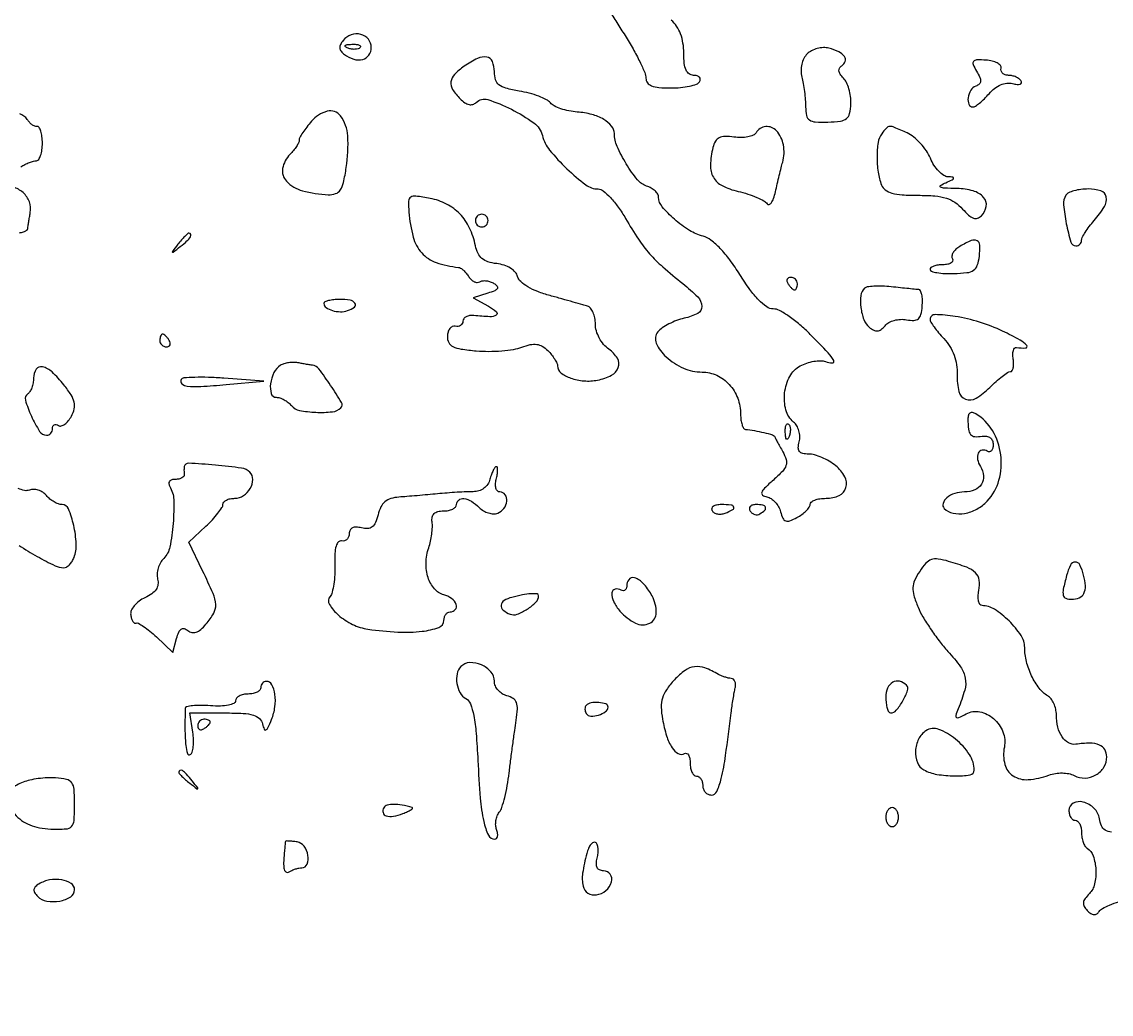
# Model space of a CAD drawing. Extents: x 0 to 5034, y 0 to 2560.
# Drawn here: x 3127.1 to 3299.7, y 2301.3 to 2458.5 of the extents above; entities that cross this region are included whole.
import ezdxf

# ---------------------------------------------------------------- set-up
doc = ezdxf.new("R2010")
doc.units = 0

msp = doc.modelspace()

# ---------------------------------------------------------------- linework, layer by layer
for points in [[(3383.204374, 2294.201394, 0.000077), (3356.504636, 2294.414863, 0.000156), (3315.229798, 2294.725646, 0.000021), (3228.5, 2295.347967, -0.000415), (3189.306738, 2295.660115, -0.000542)], [(3220.136718, 2460.339111, 0.000644), (3221.371861, 2458.3814, 0.000532), (3222.693136, 2456.298037, -0.012378), (3223.959337, 2454.192855, -0.015302), (3225.028609, 2452.169414, -0.013695), (3225.819599, 2450.436248, -0.100527), (3226, 2449.548037, 0.164835), (3226.242021, 2448.833851, 0.136601), (3226.886449, 2448.348201, 0.073312), (3228.056003, 2448.076915, 0.020394), (3229.940983, 2448, 0.023552), (3231.49521, 2448.07325, 0.030444), (3232.90585, 2448.29375, 0.031293), (3234.01959, 2448.612194, 0.17067), (3234.5, 2449, 0.139169), (3234.607943, 2449.379648, 0.191142), (3234.478525, 2449.70625, 0.138808), (3234.110654, 2449.926733, 0.066118), (3233.559017, 2450, -0.152453), (3232.851415, 2450.220886, -0.13777), (3232.361048, 2450.812821, -0.079801), (3232.081725, 2451.86814, -0.024876), (3232, 2453.509787, 0.0399), (3231.871018, 2455.12351, 0.051603), (3231.485564, 2456.557268, 0.056613), (3230.855484, 2457.770937, 0.067789), (3230, 2458.732028, -0.030778)], [(3127, 2435.509646, -0.024757), (3127.644028, 2435.878119, -0.022858), (3128.338437, 2436.191952, -0.023516), (3128.982614, 2436.41385, -0.06725), (3129.45, 2436.484687, 0.246733), (3129.814865, 2436.683976, 0.064128), (3130.120937, 2437.303314, 0.049995), (3130.330782, 2438.195509, 0.032785), (3130.4, 2439.25, 0.028939), (3130.33931, 2440.297698, 0.047296), (3130.15378, 2441.167098, 0.062499), (3129.883975, 2441.75601, 0.286987), (3129.561803, 2441.91459, -0.121012), (3129.187964, 2441.967008, -0.057155), (3128.756388, 2442.19962, -0.051809), (3128.337131, 2442.561487, -0.050452), (3127.997007, 2443.004843, 0.192528), (3126.803744, 2443.887398, 0.038443)], [(3126.771432, 2425.054885, 0.051182), (3127.434975, 2425.220313, 0.063962), (3127.905789, 2425.462053, 0.220218), (3128.076511, 2425.75, -0.012207), (3128.12744, 2426.151814, -0.003138), (3128.229596, 2426.798119, -0.003193), (3128.355512, 2427.534179, -0.003242), (3128.49021, 2428.264872, 0.1376), (3128.346528, 2429.957132, 0.120399), (3127.344488, 2431.428656, 0.118391), (3125.76082, 2432.288967, 0.13016)], [(3126.697966, 2375.535574, 0.01732), (3129.589171, 2373.792054, 0.013536), (3132.409122, 2372.320555, 0.113959), (3133.797303, 2372, 0.137086), (3134.221651, 2372.118572, 0.061606), (3134.679802, 2372.480059, 0.054352), (3135.099929, 2373.009114, 0.049073), (3135.41314, 2373.634243, 0.104067), (3135.759311, 2375.792776, 0.043824), (3135.359033, 2378.718672, 0.041531), (3134.538331, 2381.311343, 0.304198), (3133.511154, 2382, -0.089496), (3132.939902, 2382.103075, -0.043127), (3132.265659, 2382.423164, -0.040918), (3131.600363, 2382.889367, -0.046297), (3131.049332, 2383.440559, 0.075948), (3130.478722, 2383.947588, 0.067234), (3129.759143, 2384.286875, 0.070003), (3129.005677, 2384.413538, 0.098613), (3128.336069, 2384.29872, -0.142582), (3127.57015, 2384.234885, -0.058339), (3126.568714, 2384.563031, -0.049684)], [(3299.72745, 2330.097502, -0.110927), (3298.729078, 2330.444192, -0.151014), (3298.143477, 2331.117483, -0.068861), (3297.819551, 2332.25, 0.164446), (3296.997291, 2333.880614, 0.12833), (3295.267318, 2334.876896, 0.187742), (3293.697808, 2334.713201, 0.280992), (3293, 2333.569551, 0.061846), (3293.074519, 2332.969394, 0.080222), (3293.29375, 2332.461056, 0.097811), (3293.618615, 2332.120807, 0.154594), (3294, 2332, -0.186414), (3294.381787, 2331.852535, -0.089706), (3294.70625, 2331.429836, -0.069539), (3294.926216, 2330.801778, -0.049547), (3295, 2330.059017, 0.041523), (3295.065126, 2329.276142, 0.043662), (3295.258676, 2328.528327, 0.04782), (3295.542417, 2327.919468, 0.12199), (3295.880598, 2327.573795, -0.17586), (3296.855204, 2326.341252, -0.067976), (3297.262294, 2324.167832, -0.066779), (3297.071764, 2321.903473, -0.142986), (3296.236405, 2320.379262, 0.038495), (3295.551429, 2319.579833, 0.127951), (3295.298745, 2318.941603, 0.15876), (3295.41505, 2318.344691, 0.069631), (3295.905927, 2317.694073, 0.05029), (3296.470865, 2317.23263, 0.128138), (3296.967599, 2317.062753, 0.16435), (3297.404848, 2317.17494, 0.098891), (3297.791641, 2317.553078, -0.119926), (3298.302634, 2318.012691, -0.022258), (3299.449362, 2318.56562, -0.022723), (3300.879782, 2319.10296, -0.019015)], [(3153.440625, 2296.014433, -0.0004), (3123.376065, 2296.368091, -0.005012)]]:
    msp.add_lwpolyline(points, format="xyb")
for points in [[(3178.031357, 2455.537783, 0.059128), (3177.617012, 2454.897852, 0.138195), (3177.514766, 2454.341767, 0.14386), (3177.718811, 2453.828785, 0.066181), (3178.237669, 2453.321326, 0.084789), (3179.728649, 2452.558422, 0.139054), (3181.136446, 2452.519784, 0.17962), (3182.119686, 2453.198749, 0.153949), (3182.5, 2454.404671, 0.170357), (3182.035883, 2455.727331, 0.163308), (3180.838942, 2456.498071, 0.147205), (3179.317217, 2456.431108, 0.136281)], [(3180.729167, 2454.395833, -0.126455), (3180.402231, 2454.202593, -0.060344), (3179.916927, 2454.123424, -0.05415), (3179.359369, 2454.160852, -0.051402), (3178.8125, 2454.316886, -0.054073), (3178.395823, 2454.538436, -0.470617), (3178.37858, 2454.720685, -0.168741), (3178.670344, 2454.862007, -0.018894), (3179.416667, 2454.921053, -0.028489), (3180.112848, 2454.910055, -0.077125), (3180.592839, 2454.799335, -0.208169), (3180.77538, 2454.614691, -0.296942)], [(3251.542089, 2453.399232, 0.079602), (3251.016572, 2452.673191, 0.060392), (3250.681764, 2451.74743, 0.058174), (3250.569345, 2450.731135, 0.061901), (3250.698843, 2449.738252, -0.020578), (3250.922304, 2448.700965, -0.011487), (3251.112902, 2447.423111, -0.011444), (3251.246564, 2446.119885, -0.018197), (3251.294667, 2445, 0.049316), (3251.439178, 2443.629932, 0.195043), (3251.900577, 2442.939162, 0.136929), (3252.830451, 2442.62637, 0.02046), (3254.82268, 2442.603633, 0.02323), (3256.815599, 2442.755294, 0.13822), (3257.768566, 2443.154954, 0.173677), (3258.257791, 2443.943902, 0.041873), (3258.456301, 2445.493079, 0.043009), (3258.407226, 2446.654823, 0.038022), (3258.161495, 2447.841493, 0.039974), (3257.770462, 2448.880038, 0.086563), (3257.281455, 2449.575688, -0.04635), (3256.784187, 2450.174811, -0.115429), (3256.579404, 2450.702337, -0.165262), (3256.663498, 2451.146505, -0.126301), (3257.008641, 2451.505341, 0.173492), (3257.565477, 2452.202934, 0.243502), (3257.450412, 2452.976757, 0.126279), (3256.553307, 2453.723599, 0.046845), (3254.997993, 2454.290274, 0.072796), (3254.114778, 2454.388216, 0.054414), (3253.144137, 2454.247851, 0.0549), (3252.236817, 2453.904234, 0.078582)], [(3197.222506, 2451.443296, 0.04612), (3195.673283, 2450.12994, 0.163516), (3195.112786, 2448.973383, 0.175302), (3195.382949, 2447.765056, 0.054643), (3196.564286, 2446.292857, 0.044385), (3197.306968, 2445.6715, 0.096961), (3197.983389, 2445.373754, 0.131223), (3198.587121, 2445.397684, 0.121804), (3199.118168, 2445.718168, -0.280967), (3200.933649, 2446.157807, -0.038915), (3204.682697, 2444.625437, -0.040452), (3208.242093, 2442.45945, -0.17613), (3209.602483, 2440.447696, 0.109851), (3210.749892, 2438.159072, 0.031087), (3213.470708, 2435.213225, 0.028951), (3216.471532, 2432.659655, 0.163217), (3218.438485, 2432, -0.17511), (3219.23002, 2431.71402, -0.032195), (3220.37666, 2430.629038, -0.031132), (3221.613122, 2429.119902, -0.023912), (3222.774619, 2427.332894, 0.014107), (3224.832628, 2424.026497, 0.03416), (3226.580317, 2421.743002, 0.032798), (3228.665095, 2419.665405, 0.012114), (3231.856015, 2417.010977, -0.031451), (3234.203931, 2414.899078, -0.18627), (3234.846218, 2413.409382, -0.289097), (3234.201248, 2412.293541, -0.067012), (3232.069098, 2411.515176, 0.034833), (3230.855852, 2411.158615, 0.029634), (3229.634143, 2410.620735, 0.030713), (3228.578473, 2409.994532, 0.070435), (3227.895625, 2409.374236, 0.284178), (3227.643224, 2407.569656, 0.104793), (3229.20863, 2405.393612, 0.08176), (3231.949696, 2403.6165, 0.103376), (3234.899652, 2403, -0.109284), (3237.228312, 2402.484875, -0.099948), (3239.209135, 2401.026489, -0.095309), (3240.53689, 2398.845591, -0.089445), (3241, 2396.277494, 0.03113), (3241.05471, 2395.399607, 0.046022), (3241.220313, 2394.646539, 0.056335), (3241.461309, 2394.108311, 0.238259), (3241.75, 2393.923489, -0.017865), (3243.198537, 2393.723212, -0.015426), (3244.702487, 2393.412131, -0.008601), (3246.05384, 2393.064168, -0.215285), (3246.341631, 2392.825035, 0.011032), (3246.452757, 2392.609188, 0.000668), (3246.80084, 2391.970276, 0.000999), (3247.218018, 2391.210575, 0.000738), (3247.682503, 2390.371648, -0.055066), (3248.201334, 2389.134539, -0.153793), (3248.184492, 2388.20454, -0.110743), (3247.616344, 2387.265035, -0.021808), (3246.182503, 2385.894828, 0.012108), (3244.799051, 2384.623178, 0.108947), (3244.346382, 2383.941557, 0.343438), (3244.476899, 2383.508052, 0.10562), (3245.147375, 2383.21962, -0.096923), (3245.816763, 2382.945214, -0.060355), (3246.466101, 2382.395115, -0.057436), (3246.998548, 2381.668884, -0.065623), (3247.32332, 2380.871623, 0.041855), (3247.689036, 2379.835909, 0.205551), (3248.135985, 2379.425962, 0.178416), (3248.785076, 2379.43656, 0.030498), (3249.925945, 2379.960367, 0.033501), (3250.71975, 2380.456247, 0.040079), (3251.390746, 2381.02772, 0.044336), (3251.859886, 2381.588559, 0.153178), (3252, 2382.035184, -0.234125), (3252.183182, 2382.404946, -0.071804), (3252.743594, 2382.716585, -0.054823), (3253.561905, 2382.929555, -0.036283), (3254.531385, 2383, 0.108976), (3256.609548, 2383.458382, 0.21552), (3257.690803, 2384.711115, 0.200691), (3257.503591, 2386.4281, 0.096653), (3256.055975, 2388.155758, 0.0375), (3255.03666, 2388.861661, 0.03105), (3253.858243, 2389.458254, 0.032133), (3252.703612, 2389.86971, 0.069632), (3251.772585, 2390, -0.053975), (3250.834991, 2390.10151, -0.178125), (3250.319418, 2390.430701, -0.175879), (3250.136344, 2391.018779, -0.052393), (3250.280134, 2391.963232, 0.07314), (3250.37238, 2392.800302, 0.059932), (3250.232421, 2393.690284, 0.061545), (3249.892856, 2394.496486, 0.089361), (3249.396765, 2395.085677, -0.155629), (3248.171236, 2397.000662, -0.094441), (3247.975545, 2399.706943, -0.093529), (3248.791087, 2402.318785, -0.148638), (3250.432539, 2403.963896, -0.041192), (3251.479111, 2404.4176, -0.038366), (3252.610962, 2404.706644, -0.040693), (3253.658995, 2404.803327, -0.094545), (3254.432539, 2404.664261, 0.084671), (3255.526249, 2404.445435, 0.581763), (3255.750098, 2404.814235, 0.062166), (3254.863387, 2406.024142, 0.004694), (3252.0396, 2408.9596, 0.022134), (3250.383105, 2410.506303, 0.02606), (3248.680961, 2411.813133, 0.02634), (3247.153541, 2412.749588, 0.124976), (3246.167348, 2413, -0.154664), (3245.139777, 2413.325647, -0.046517), (3243.877541, 2414.403482, -0.03604), (3242.448185, 2416.103846, -0.017902), (3240.877748, 2418.443394, 0.020483), (3239.310314, 2420.752628, 0.031543), (3237.754689, 2422.598183, 0.037003), (3236.303387, 2423.905888, 0.102678), (3235.075699, 2424.506193, -0.077072), (3232.892503, 2425.439508, -0.040279), (3230.511838, 2427.20588, -0.038579), (3228.574588, 2429.184544, -0.172454), (3228.017277, 2430.682612, 0.13657), (3227.87107, 2431.179685, 0.066096), (3227.445921, 2431.695301, 0.058105), (3226.825819, 2432.150461, 0.052492), (3226.096497, 2432.469373, -0.148158), (3224.66087, 2433.454721, -0.031244), (3222.892305, 2435.970957, -0.032848), (3221.432245, 2438.744896, -0.105092), (3221, 2440.778684, 0.175626), (3220.567466, 2441.972106, 0.087625), (3219.322548, 2443.02192, 0.067495), (3217.434796, 2443.800078, 0.045069), (3215.125788, 2444.187238, -0.031295), (3213.811657, 2444.370578, -0.032162), (3212.542945, 2444.715552, -0.033968), (3211.489154, 2445.158235, -0.103482), (3210.884694, 2445.638935, 0.103423), (3210.245531, 2446.147357, 0.026002), (3209.020475, 2446.685428, 0.025424), (3207.524996, 2447.166159, 0.023209), (3205.942432, 2447.509726, -0.020996), (3203.820286, 2447.960614, -0.103257), (3202.727644, 2448.498056, -0.157834), (3202.181961, 2449.304647, -0.070545), (3202, 2450.587898, 0.098782), (3201.682225, 2452.180675, 0.255283), (3200.79837, 2452.891125, 0.158988), (3199.335401, 2452.687695, 0.039398)], [(3278.380602, 2450.646651, -0.028267), (3278.873636, 2449.685737, -0.118757), (3278.989679, 2449.052131, -0.194636), (3278.781552, 2448.609739, -0.100119), (3278.25, 2448.286013, 0.170504), (3277.44884, 2447.631211, 0.10162), (3277.027431, 2446.459616, 0.132816), (3277.154222, 2445.419917, 0.30533), (3277.777759, 2445, 0.147638), (3278.185523, 2445.123086, 0.024375), (3278.854579, 2445.616107, 0.024967), (3279.60678, 2446.294322, 0.019766), (3280.351356, 2447.097385, -0.05036), (3281.225074, 2447.93125, -0.064369), (3282.182634, 2448.495996, -0.072163), (3283.155208, 2448.75496, -0.093251), (3284.074976, 2448.690644, 0.03517), (3284.778574, 2448.558633, 0.100715), (3285.271857, 2448.60096, 0.245541), (3285.476713, 2448.798771, 0.222284), (3285.442363, 2449.093259, 0.095554), (3285.122626, 2449.440555, 0.052741), (3284.623294, 2449.733645, 0.049897), (3284.033747, 2449.93274, 0.056553), (3283.440983, 2450, -0.079346), (3282.909397, 2450.084893, -0.110502), (3282.496726, 2450.330487, -0.128491), (3282.268009, 2450.696701, -0.13108), (3282.25, 2451.125061, 0.231816), (3282.143568, 2451.565842, 0.096261), (3281.657114, 2451.964357, 0.067455), (3280.865653, 2452.262009, 0.041763), (3279.880602, 2452.402365, 0.016962), (3278.386806, 2452.438427, 0.216803), (3277.891603, 2452.207238, 0.289181), (3277.822695, 2451.732064, 0.027905)], [(3173.011616, 2442.72837, 0.016044), (3172.269648, 2441.817598, 0.019978), (3171.642838, 2440.92378, 0.018638), (3171.18281, 2440.146421, 0.124487), (3171.072751, 2439.714286, -0.11541), (3170.979238, 2439.317557, -0.028614), (3170.646052, 2438.73361, -0.027737), (3170.176896, 2438.091736, -0.024696), (3169.622015, 2437.479158, 0.153364), (3168.459331, 2435.251519, 0.23862), (3169.069762, 2433.219237, 0.139203), (3171.600056, 2431.723429, 0.052988), (3175.688727, 2431.09968, 0.091218), (3176.848253, 2431.258852, 0.168442), (3177.595701, 2431.82955, 0.092687), (3178.099065, 2433.019797, 0.016602), (3178.537461, 2435.401238, 0.05043), (3178.777787, 2440.396339, 0.149463), (3177.615799, 2443.585264, 0.306483), (3175.521765, 2444.302169, 0.148619)], [(3243.440595, 2440.903881, -0.155097), (3242.983612, 2440.511504, -0.052295), (3242.134089, 2440.251282, -0.046045), (3241.072931, 2440.144038, -0.038625), (3239.944211, 2440.221496, 0.034474), (3238.508108, 2440.332017, 0.117641), (3237.600818, 2440.123101, 0.149386), (3237.009045, 2439.563904, 0.068379), (3236.610456, 2438.567615, 0.051253), (3236.211135, 2435.766597, 0.140865), (3236.682456, 2433.8464, 0.147903), (3238.080982, 2432.52636, 0.058587), (3240.593053, 2431.621271, -0.019955), (3242.138769, 2431.195677, -0.023942), (3243.552464, 2430.669267, -0.023652), (3244.681314, 2430.121701, -0.125115), (3245.181292, 2429.657918, 0.321692), (3245.497844, 2429.533563, 0.178337), (3245.856815, 2429.779737, 0.071022), (3246.222703, 2430.491361, 0.028085), (3246.524237, 2431.552155, -0.002261), (3246.81232, 2432.809013, -0.00186), (3247.130897, 2434.148133, -0.001877), (3247.432725, 2435.376017, -0.00499), (3247.660333, 2436.25, 0.111048), (3247.779167, 2438.976591, 0.140636), (3246.670891, 2441.230062, 0.23899), (3244.985929, 2441.874125, 0.232337)], [(3263.3507, 2440.75, 0.117066), (3262.780655, 2439.354823, 0.037715), (3262.602189, 2437.112345, 0.037606), (3262.775256, 2434.684111, 0.055075), (3263.317964, 2432.613783, 0.147243), (3263.904949, 2431.855572, 0.087094), (3264.945744, 2431.358105, 0.052143), (3266.584999, 2431.080215, 0.015935), (3269.10132, 2431, -0.01907), (3271.780805, 2430.897765, -0.055872), (3273.593474, 2430.553097, -0.075888), (3274.955887, 2429.89327, -0.063547), (3276.15453, 2428.821825, 0.028854), (3277.111816, 2427.838817, 0.100131), (3277.86854, 2427.383808, 0.163751), (3278.526399, 2427.372525, 0.120054), (3279.154608, 2427.754608, 0.159921), (3279.910301, 2429.248793, 0.224277), (3279.488978, 2430.659811, 0.141907), (3277.832574, 2431.692407, 0.064321), (3275.281385, 2432.070285, -0.006138), (3273.274971, 2432.132225, -0.10991), (3272.655755, 2432.298328, -0.582595), (3272.646741, 2432.557769, -0.036171), (3273.5, 2433, 0.008991), (3274.511531, 2433.456387, 0.189468), (3274.73375, 2433.69279, 0.488338), (3274.634913, 2433.862033, 0.022642), (3273.87132, 2433.929715, -0.13691), (3273.1617, 2434.161145, -0.054897), (3272.371823, 2434.822499, -0.048872), (3271.629121, 2435.766961, -0.044032), (3271.053732, 2436.87028, 0.050888), (3270.416727, 2438.052027, 0.036542), (3269.485722, 2439.229271, 0.037114), (3268.421657, 2440.229378, 0.06326), (3267.385358, 2440.87028, 0.006487), (3265.349281, 2441.766264, 0.108265), (3264.627847, 2441.901936, 0.200704), (3264.09344, 2441.659462, 0.031948)], [(3292.510513, 2431.01701, 0.162137), (3292.15303, 2429.504541, 0.026932), (3292.585834, 2426.503492, 0.02317), (3293.307006, 2423.599483, 0.331681), (3294.111291, 2423, 0.094233), (3294.450522, 2423.064506, 0.096686), (3294.738942, 2423.248803, 0.098991), (3294.932002, 2423.523805, 0.104061), (3295, 2423.84699, -0.122459), (3295.114931, 2424.309214, -0.019467), (3295.5875, 2425.12257, -0.020578), (3296.234245, 2426.055012, -0.016721), (3297, 2427, 0.040348), (3298.622427, 2429.207539, 0.186925), (3298.906203, 2430.736067, 0.274614), (3298.072678, 2431.682527, 0.078346), (3296.059017, 2432, 0.030875), (3294.888646, 2431.927662, 0.036711), (3293.803488, 2431.711247, 0.039831), (3292.939871, 2431.39614, 0.148002)], [(3188.451592, 2428.340819, 0.044868), (3189.136647, 2424.388689, 0.117648), (3190.496689, 2421.872475, 0.127673), (3192.767138, 2420.361882, 0.057514), (3196.286475, 2419.581533, -0.116669), (3196.647519, 2419.455608, -0.040009), (3197.092115, 2419.119129, -0.037178), (3197.540702, 2418.655257, -0.035202), (3197.924671, 2418.121885, 0.064173), (3198.318204, 2417.636969, 0.08194), (3198.79338, 2417.313717, 0.098675), (3199.273467, 2417.197686, 0.149602), (3199.685942, 2417.305902, -0.109927), (3200.131777, 2417.460906, -0.058091), (3200.720286, 2417.460654, -0.053639), (3201.351937, 2417.316978, -0.055744), (3201.929874, 2417.04334, -0.076513), (3202.436425, 2416.611192, -0.328461), (3202.465152, 2416.239088, -0.156236), (3202.046655, 2415.884326, -0.021469), (3200.959206, 2415.487052), (3198.654155, 2414.755458), (3201.077078, 2413.413164, -0.048955), (3202.317932, 2412.55742, -0.507342), (3202.28111, 2412.030637, -0.152291), (3201.282283, 2411.765203, -0.014715), (3198.75, 2411.947704, 0.058778), (3198.080599, 2411.93696, 0.083863), (3197.514062, 2411.761211, 0.108035), (3197.136594, 2411.453856, 0.169647), (3197, 2411.062858, -0.12011), (3196.906059, 2410.677436, -0.125406), (3196.646165, 2410.385652, -0.113695), (3196.25533, 2410.235314, -0.086574), (3195.795455, 2410.25, 0.160431), (3195.333458, 2410.197333, 0.121145), (3194.931392, 2409.876975, 0.094413), (3194.652442, 2409.325965, 0.064107), (3194.545455, 2408.629063, 0.129404), (3194.770349, 2407.681754, 0.156533), (3195.423462, 2407.048724, 0.078019), (3196.718048, 2406.643269, 0.015517), (3199.134358, 2406.359847, 0.022408), (3201.098037, 2406.279445, 0.019196), (3203.165783, 2406.366909, 0.019631), (3205.039674, 2406.592705, 0.051081), (3206.350538, 2406.943175, -0.036045), (3207.68707, 2407.343852, -0.088375), (3208.708603, 2407.387717, -0.102704), (3209.58736, 2407.078779, -0.060735), (3210.46618, 2406.390962, -0.026503), (3211.053235, 2405.73814, -0.028969), (3211.549441, 2405.04527, -0.03017), (3211.899773, 2404.408905, -0.111185), (3212, 2403.963755, 0.232018), (3212.525535, 2402.892192, 0.080065), (3214.082214, 2402.043652, 0.066339), (3216.188889, 2401.601676, 0.065895), (3218.342789, 2401.725196, 0.072617), (3220.536677, 2402.48614, 0.187563), (3221.62445, 2403.723543, 0.228361), (3221.47983, 2405.183955, 0.10338), (3220.13146, 2406.620475, -0.065982), (3219.303622, 2407.380604, -0.05086), (3218.616148, 2408.397205, -0.051378), (3218.154936, 2409.51824, -0.072035), (3218, 2410.588089, 0.047374), (3217.907429, 2411.562907, 0.055919), (3217.632812, 2412.447287, 0.065029), (3217.228911, 2413.117025, 0.152042), (3216.75, 2413.442191, 0.004526), (3216.004785, 2413.661045, 0.000665), (3214.490829, 2414.088642, 0.000751), (3212.70007, 2414.588949, 0.000645), (3210.814523, 2415.11007, -0.025097), (3208.8591, 2415.754908, -0.04043), (3207.280139, 2416.516732, -0.049252), (3206.164886, 2417.327793, -0.148021), (3205.678385, 2418.121854, 0.119819), (3205.295332, 2418.832664, 0.070946), (3204.552436, 2419.45379, 0.061273), (3203.541816, 2419.920115, 0.049015), (3202.36861, 2420.17259, -0.046292), (3200.980397, 2420.463454, -0.100848), (3200.029819, 2420.982844, -0.108725), (3199.401718, 2421.803758, -0.059628), (3199.004748, 2423.012187, 0.06156), (3198.071311, 2425.817221, 0.080133), (3196.535917, 2428.041707, 0.083166), (3194.429756, 2429.612416, 0.072474), (3191.82509, 2430.504991, 0.012548), (3189.539829, 2430.874607, 0.178265), (3188.745226, 2430.698946, 0.250027), (3188.398071, 2430.078893, 0.025592)], [(3199, 2427, 0.099038), (3199.076342, 2426.618362, 0.097945), (3199.29375, 2426.29375, 0.097945), (3199.618362, 2426.076342, 0.099038), (3200, 2426, 0.099038), (3200.381638, 2426.076342, 0.097945), (3200.70625, 2426.29375, 0.097945), (3200.923658, 2426.618362, 0.099038), (3201, 2427, 0.099038), (3200.923658, 2427.381638, 0.097945), (3200.70625, 2427.70625, 0.097945), (3200.381638, 2427.923658, 0.099038), (3200, 2428, 0.099038), (3199.618362, 2427.923658, 0.097945), (3199.29375, 2427.70625, 0.097945), (3199.076342, 2427.381638, 0.099038)], [(3151.872445, 2423.25, 0.001576), (3150.99236, 2422.120493, 0.377591), (3151, 2422, 0.377591), (3151.120493, 2421.99236, 0.001576), (3152.25, 2422.872445, 0.017685), (3153.306759, 2423.76332, 0.065617), (3153.869516, 2424.426111, 0.241985), (3153.90695, 2424.806605, 0.307699), (3153.622445, 2425, 0.184603), (3153.410139, 2424.91885, 0.013803), (3152.952641, 2424.485938, 0.017649), (3152.425681, 2423.920402, 0.012436)], [(3275.728968, 2422.908131, 0.051962), (3275.094167, 2422.444276, 0.073147), (3274.648566, 2421.904255, 0.094539), (3274.452394, 2421.375621, 0.182072), (3274.537985, 2420.93854, -0.219677), (3274.581147, 2420.583834, -0.175246), (3274.342808, 2420.275696, -0.09708), (3273.807625, 2420.066939, -0.04462), (3273.059017, 2420, 0.034633), (3272.27033, 2419.945306, 0.052735), (3271.604661, 2419.779687, 0.0687), (3271.146983, 2419.537677, 0.241119), (3270.999402, 2419.25, 0.329135), (3271.210678, 2418.963334, 0.032002), (3272.100718, 2418.749541, 0.030762), (3273.311731, 2418.615479, 0.01882), (3274.749402, 2418.599501, 0.021808), (3276.853427, 2418.747305, 0.120785), (3277.909382, 2419.137729, 0.165073), (3278.493472, 2419.907583, 0.050802), (3278.816422, 2421.349501, 0.038992), (3278.888423, 2423.110005, 0.273054), (3278.442942, 2423.80474, 0.224375), (3277.534874, 2423.828411, 0.027965)], [(3248.5, 2417, 0.029505), (3248.768994, 2416.617226, 0.035638), (3249.066025, 2416.29375, 0.038439), (3249.34829, 2416.065539, 0.151918), (3249.559017, 2416, 0.210953), (3249.727648, 2416.07446, 0.081139), (3249.870461, 2416.29375, 0.061769), (3249.967655, 2416.617151, 0.042167), (3250, 2417, 0.105053), (3249.918938, 2417.381556, 0.099167), (3249.688914, 2417.70625, 0.09642), (3249.345238, 2417.923877, 0.093332), (3248.940983, 2418, 0.108972), (3248.586039, 2417.921712, 0.182303), (3248.3746, 2417.70625, 0.161196), (3248.343488, 2417.3821, 0.082592)], [(3260.609071, 2416.275738, 0.169307), (3260.043422, 2415.104653, 0.059294), (3260.050846, 2413.208721, 0.058672), (3260.51426, 2411.311552, 0.131065), (3261.367321, 2410.110114, 0.054021), (3262.086642, 2409.6339, 0.143828), (3262.685225, 2409.518065, 0.143362), (3263.252614, 2409.744246, 0.053541), (3263.873671, 2410.347783, -0.096261), (3264.476367, 2410.841313, -0.056434), (3265.344758, 2411.189635, -0.053524), (3266.329532, 2411.350346, -0.061002), (3267.282141, 2411.286397, 0.048911), (3268.459508, 2411.178796, 0.178051), (3269.151067, 2411.438323, 0.158677), (3269.55699, 2412.108427, 0.036852), (3269.76459, 2413.426283, 0.027147), (3269.792618, 2414.41665, 0.042835), (3269.698004, 2415.260895, 0.052818), (3269.509532, 2415.864271, 0.278015), (3269.238798, 2416.057616, -0.005201), (3268.772018, 2416.098907, -0.00051), (3267.647499, 2416.211339, -0.000645), (3266.307363, 2416.348455, -0.000511), (3264.859071, 2416.50002, 0.016964), (3263.420223, 2416.602883, 0.022545), (3262.10875, 2416.592863, 0.020731), (3261.045955, 2416.492472, 0.163885)], [(3175, 2413.856989, 0.248191), (3175.332665, 2413.22809, 0.076627), (3176.331946, 2412.751847, 0.067142), (3177.601338, 2412.549981, 0.090054), (3178.75, 2412.730641, 0.07744), (3179.813367, 2413.298096, 0.405538), (3179.906453, 2413.89194, 0.201674), (3179.142396, 2414.368555, 0.039952), (3177.5, 2414.5, 0.024288), (3176.541939, 2414.453434, 0.038673), (3175.734375, 2414.311115, 0.045569), (3175.158879, 2414.105711, 0.292133)], [(3271, 2411.314451, 0.142613), (3271.113282, 2410.925366, 0.015419), (3271.645512, 2410.143166, 0.017934), (3272.3559, 2409.235678, 0.01354), (3273.197489, 2408.289783, -0.049997), (3274.139407, 2407.061692, -0.051006), (3274.811482, 2405.679031, -0.050025), (3275.199233, 2404.163977, -0.044761), (3275.298401, 2402.543597, 0.065761), (3275.570944, 2399.906795, 0.247287), (3276.631072, 2398.696066, 0.232521), (3278.289331, 2398.845966, 0.059652), (3280.467105, 2400.558014, -0.013951), (3281.476165, 2401.512283, -0.018365), (3282.450848, 2402.321443, -0.016), (3283.294855, 2402.929291, -0.141625), (3283.727273, 2403.068175, 0.25154), (3283.999019, 2403.22458, 0.083044), (3284.180004, 2403.664895, 0.05922), (3284.248487, 2404.3087, 0.03664), (3284.18338, 2405.067655, -0.037745), (3284.120905, 2405.815288, -0.068552), (3284.199649, 2406.422431, -0.109438), (3284.398016, 2406.799882, -0.265874), (3284.68338, 2406.903786, 0.055514), (3286.142853, 2406.816669, 0.621022), (3286.318656, 2407.223343, 0.094396), (3285.263465, 2408.075116, 0.010571), (3282.5, 2409.478002, 0.037129), (3278.856737, 2410.909509, 0.035467), (3274.985857, 2411.812823, 0.034976), (3271.795803, 2412.095661, 0.419645)], [(3149, 2408, 0.105053), (3149.081062, 2407.618444, 0.099167), (3149.311086, 2407.29375, 0.09642), (3149.654762, 2407.076123, 0.093332), (3150.059017, 2407, 0.108972), (3150.413961, 2407.078288, 0.182303), (3150.6254, 2407.29375, 0.161196), (3150.656512, 2407.6179, 0.082592), (3150.5, 2408, 0.029505), (3150.231006, 2408.382774, 0.035638), (3149.933975, 2408.70625, 0.038439), (3149.65171, 2408.934461, 0.151918), (3149.440983, 2409, 0.210953), (3149.272352, 2408.92554, 0.081139), (3149.129539, 2408.70625, 0.061769), (3149.032345, 2408.382849, 0.042167)], [(3129, 2402.059017, -0.043252), (3128.932, 2401.2744, -0.044576), (3128.730069, 2400.521371, -0.048707), (3128.433822, 2399.905618, -0.118414), (3128.081086, 2399.550114, 0.339429), (3127.703509, 2398.555358, 0.034218), (3128.655981, 2396.025609, 0.034365), (3129.96849, 2393.607039, 0.256644), (3131.073242, 2393, 0.113514), (3131.426765, 2393.081308, 0.100279), (3131.727765, 2393.311086, 0.093981), (3131.929737, 2393.65463, 0.08623), (3132, 2394.059017, -0.101637), (3132.073575, 2394.417227, -0.177958), (3132.279012, 2394.634509, -0.167147), (3132.587162, 2394.674781, -0.088302), (3132.949827, 2394.531009, 0.205017), (3133.396346, 2394.463915, 0.091966), (3133.944179, 2394.720957, 0.0685), (3134.509673, 2395.257255, 0.045959), (3135.001056, 2396.001973, 0.066034), (3135.44641, 2397.186879, 0.116625), (3135.441674, 2398.226331, 0.084778), (3134.949023, 2399.372629, 0.02332), (3133.801229, 2400.974652, 0.036792), (3131.933661, 2403.012296, 0.134107), (3130.398701, 2403.828557, 0.311409), (3129.414153, 2403.433423, 0.147393)], [(3168.110595, 2404.068351, 0.141444), (3167.077086, 2402.927792, 0.080839), (3166.53461, 2401.135121, 0.104792), (3166.65307, 2399.585615, 0.332964), (3167.434973, 2399, -0.080588), (3168.019598, 2398.905157, -0.044193), (3168.686628, 2398.615257, -0.042596), (3169.328695, 2398.191418, -0.052417), (3169.842117, 2397.690237, 0.173027), (3171.121148, 2396.931505, 0.037291), (3173.718081, 2396.623103, 0.037332), (3176.333172, 2396.704125, 0.171604), (3177.681132, 2397.347798, 0.343048), (3177.7827, 2398.159643, 0.013227), (3176.059289, 2400.890721, 0.015508), (3174.192016, 2403.504099, 0.204703), (3173.181906, 2404.076511, -0.011387), (3172.816002, 2404.126027, -0.002905), (3172.225616, 2404.223177, -0.002958), (3171.552715, 2404.342025, -0.002995), (3170.88402, 2404.468357, 0.048096), (3170.180402, 2404.536536, 0.035945), (3169.402735, 2404.480931, 0.036744), (3168.670879, 2404.319811, 0.065951)], [(3152.386014, 2401.819098, 0.361708), (3152.481242, 2401.157156, 0.156612), (3153.3525, 2400.764851, 0.043371), (3155.47438, 2400.710316, 0.007427), (3159.5, 2401.016225), (3165.5, 2401.561911), (3159.152326, 2402.030956, 0.010425), (3156.689443, 2402.161388, 0.015842), (3154.546307, 2402.162203, 0.010471), (3152.800072, 2402.070893, 0.241106)], [(3277, 2395.559017, 0.027681), (3277.089971, 2393.935102, 0.145682), (3277.433946, 2393.121575, 0.203557), (3278.095219, 2392.777461, 0.061581), (3279.25, 2392.829244, -0.077542), (3279.968107, 2392.838612, -0.127299), (3280.52595, 2392.606063, -0.136384), (3280.876226, 2392.146727, -0.095389), (3281, 2391.503841, -0.057922), (3280.932597, 2390.923948, -0.124527), (3280.726548, 2390.527395, -0.190874), (3280.421855, 2390.373921, -0.162141), (3280.069098, 2390.457295, 0.182676), (3279.239614, 2390.618721, 0.248862), (3278.647073, 2390.161714, 0.156145), (3278.531381, 2389.170764, 0.090246), (3278.973463, 2388.042938, -0.113287), (3279.476641, 2386.564091, -0.166511), (3279.169479, 2385.238166, -0.156724), (3278.089759, 2384.32459, -0.098143), (3276.452028, 2384, 0.077283), (3274.924407, 2383.762462, 0.094106), (3273.653447, 2383.074425, 0.148435), (3273.065741, 2382.200905, 0.277544), (3273.264558, 2381.402109, 0.144446), (3274.655211, 2380.645116, 0.095668), (3276.485105, 2380.607001, 0.084041), (3278.41146, 2381.28326, 0.077984), (3280.064735, 2382.568908, 0.121533), (3281.922969, 2385.873063, 0.10063), (3282.205476, 2389.911315, 0.10129), (3280.890576, 2393.717454, 0.124929), (3278.25, 2396.370224, 0.079889), (3277.726434, 2396.579155, 0.201643), (3277.33053, 2396.508054, 0.184487), (3277.081032, 2396.166061, 0.066449)], [(3248.683114, 2392.8125, -0.054073), (3248.461564, 2392.395823, -0.470617), (3248.279315, 2392.37858, -0.168741), (3248.137993, 2392.670344, -0.018894), (3248.078947, 2393.416667, -0.028489), (3248.089945, 2394.112848, -0.077125), (3248.200665, 2394.592839, -0.208169), (3248.385309, 2394.77538, -0.296942), (3248.604167, 2394.729167, -0.126455), (3248.797407, 2394.402231, -0.060344), (3248.876576, 2393.916927, -0.05415), (3248.839148, 2393.359369, -0.051402)], [(3152.881579, 2388.062928, 0.035079), (3152.844437, 2387.793942, 0.016772), (3152.83273, 2387.445048, 0.016536), (3152.844862, 2387.078323, 0.02262), (3152.881579, 2386.75, -0.211938), (3152.805228, 2386.464248, -0.103366), (3152.507253, 2386.220313, -0.073584), (3152.02925, 2386.054926, -0.046583), (3151.440983, 2386, 0.070607), (3150.88068, 2385.920481, 0.156116), (3150.52616, 2385.68224, 0.194118), (3150.420654, 2385.323322, 0.114499), (3150.565673, 2384.893738, -0.130661), (3151.20038, 2382.795354, -0.029042), (3151.108888, 2379.014253, -0.028288), (3150.587977, 2375.286016, -0.148583), (3149.624802, 2373.481945, 0.070448), (3149.10681, 2372.793062, 0.054116), (3148.743347, 2371.923581, 0.055008), (3148.579849, 2371.014343, 0.081125), (3148.655727, 2370.2085, -0.098522), (3148.70797, 2369.329563, -0.115335), (3148.409069, 2368.551311, -0.092329), (3147.727703, 2367.863221, -0.044691), (3146.646696, 2367.248793, 0.052867), (3145.71288, 2366.69768, 0.060001), (3144.958801, 2365.982889, 0.069014), (3144.486737, 2365.2206, 0.141531), (3144.392661, 2364.53039, 0.038522), (3144.525732, 2363.942859, 0.067822), (3144.735231, 2363.492231, 0.104798), (3144.982811, 2363.241687, 0.258393), (3145.232108, 2363.222506, -0.239647), (3145.60219, 2363.207144, -0.02076), (3146.430003, 2362.695702, -0.023745), (3147.410439, 2361.962034, -0.016074), (3148.457998, 2361.039459), (3151.077124, 2358.578918), (3151.660705, 2360.810534, -0.034456), (3151.993974, 2361.800719, -0.141849), (3152.385422, 2362.289401, -0.230668), (3152.857047, 2362.365611, -0.100215), (3153.430935, 2362.057319, 0.119978), (3154.066469, 2361.74725, 0.13749), (3154.739282, 2361.786432, 0.095778), (3155.476321, 2362.210793, 0.037347), (3156.308792, 2363.047675, 0.047283), (3157.533423, 2364.78648, 0.146186), (3157.855812, 2366.17091, 0.087294), (3157.437634, 2367.912343, 0.010609), (3155.788151, 2371.499149), (3153.576302, 2376.051801), (3156.288151, 2378.56637, 0.017582), (3157.326559, 2379.599458, 0.022507), (3158.203394, 2380.624146, 0.021212), (3158.84655, 2381.524325, 0.145503), (3159, 2382.040469, -0.18895), (3159.143583, 2382.406854, -0.088899), (3159.556072, 2382.718138, -0.068715), (3160.16857, 2382.92925, -0.048715), (3160.893011, 2383, 0.150269), (3162.258313, 2383.419803, 0.11299), (3163.3345, 2384.576958, 0.125676), (3163.731134, 2385.987617, 0.205171), (3163.276601, 2387.123399, 0.163798), (3161.958158, 2387.777745, 0.011459), (3157.797133, 2388.250184, 0.008295), (3153.536438, 2388.564118, 0.370823)], [(3201.295087, 2386.020412, -0.083054), (3200.93401, 2385.215119, -0.086212), (3200.334193, 2384.583062, -0.084568), (3199.545639, 2384.181678, -0.07609), (3198.638707, 2384.044415, 0.01101), (3197.577124, 2384.022819, 0.004202), (3196.10012, 2383.947776, 0.004159), (3194.496729, 2383.839404, 0.00509), (3193, 2383.71039, -0.001609), (3191.466993, 2383.567493, -0.001153), (3189.752157, 2383.417198, -0.001164), (3188.118222, 2383.281621, -0.002504), (3186.858408, 2383.186387, 0.055159), (3185.582551, 2382.953366, 0.10334), (3184.664337, 2382.45555, 0.10243), (3184.017119, 2381.628296, 0.053512), (3183.56306, 2380.395227, -0.038498), (3183.147843, 2379.154179, -0.12429), (3182.627452, 2378.46555, -0.158672), (3181.925133, 2378.199887, -0.075817), (3180.954652, 2378.301608, 0.050541), (3180.118423, 2378.432085, 0.121409), (3179.506598, 2378.315783, 0.166854), (3179.136415, 2377.963837, 0.120576), (3179, 2377.40638, -0.087732), (3178.908428, 2376.88851, -0.114367), (3178.64636, 2376.486562, -0.125169), (3178.254802, 2376.264325, -0.118536), (3177.79612, 2376.25, 0.267489), (3177.288736, 2376.082991, 0.113199), (3176.929656, 2375.43287, 0.058449), (3176.736766, 2374.255766, 0.019835), (3176.726352, 2372.518399, -0.021314), (3176.712, 2370.915108, -0.024385), (3176.55846, 2369.389968, -0.024553), (3176.304384, 2368.124816, -0.111822), (3175.966476, 2367.459607, 0.317879), (3175.868563, 2366.193287, 0.080172), (3177.274776, 2364.518303, 0.064379), (3179.5434, 2363.019533, 0.078191), (3181.9757, 2362.269312, 0.022829), (3186.694306, 2361.807934, 0.041902), (3190.551587, 2361.931165, 0.056037), (3193.207727, 2362.546498, 0.317901), (3194, 2363.666667, -0.073375), (3194.075172, 2364.176149, -0.087856), (3194.29375, 2364.608333, -0.100566), (3194.618653, 2364.89725, -0.13236), (3195, 2365, 0.217169), (3195.804975, 2365.366936, 0.274628), (3195.948179, 2366.156753, 0.144063), (3195.230166, 2367.115437, 0.096808), (3193.989061, 2367.713111, -0.153053), (3192.493894, 2368.649522, -0.099814), (3191.494641, 2370.442039, -0.085046), (3191.168189, 2372.760294, -0.073888), (3191.60135, 2375.177828, 0.027748), (3191.882141, 2376.195093, 0.021262), (3192.078833, 2377.331925, 0.021684), (3192.171568, 2378.414615, 0.046659), (3192.128785, 2379.25, -0.084555), (3192.147498, 2380.020185, -0.153385), (3192.445335, 2380.568759, -0.134416), (3193.038409, 2380.89412, -0.058702), (3193.937142, 2381, 0.04651), (3194.726692, 2381.073603, 0.066468), (3195.394035, 2381.29375, 0.086572), (3195.844322, 2381.618008, 0.195948), (3196, 2382, -0.230427), (3196.352049, 2382.723344, -0.200446), (3197.171151, 2382.949378, -0.108171), (3198.3639, 2382.524908, -0.057061), (3199.600367, 2381.54249, 0.06388), (3200.267291, 2381.027221, 0.05863), (3201.061858, 2380.678945, 0.062476), (3201.858335, 2380.541252, 0.103569), (3202.528939, 2380.649478, 0.143085), (3203.508406, 2381.395076, 0.133412), (3203.965531, 2382.571379, 0.181987), (3203.704403, 2383.574583, 0.243689), (3202.883369, 2384, -0.197013), (3202.496045, 2384.158779, -0.126717), (3202.242791, 2384.580679, -0.086529), (3202.167727, 2385.225436, -0.049804), (3202.289749, 2386, 0.022147), (3202.454415, 2386.766954, 0.038944), (3202.512251, 2387.4125, 0.050358), (3202.471468, 2387.868874, 0.359666), (3202.312761, 2388, 0.244641), (3202.087853, 2387.882951, 0.034071), (3201.807569, 2387.418496, 0.032605), (3201.52978, 2386.778769, 0.022178)], [(3236.473008, 2381.043674, 0.126981), (3236.809536, 2380.720854, 0.081026), (3237.321649, 2380.533742, 0.072258), (3237.926665, 2380.506898, 0.066719), (3238.532025, 2380.650663, 0.027681), (3239.769457, 2381.205874, 0.395517), (3239.917133, 2381.622791, 0.275668), (3239.476999, 2381.936989, 0.020503), (3237.940983, 2382, 0.045552), (3237.193244, 2381.931736, 0.099152), (3236.660421, 2381.719079, 0.177225), (3236.42542, 2381.405148, 0.214542)], [(3242.510081, 2380.983688, 0.090427), (3242.820631, 2380.639411, 0.095498), (3243.22714, 2380.434921, 0.099685), (3243.665803, 2380.401101, 0.108373), (3244.069098, 2380.542705, 0.050477), (3244.838655, 2381.13314, 0.315493), (3244.933879, 2381.592818, 0.25701), (3244.519563, 2381.914842, 0.039415), (3243.440983, 2382, 0.067432), (3242.890269, 2381.925389, 0.140899), (3242.524436, 2381.701458, 0.190788), (3242.397824, 2381.36964, 0.136093)], [(3269.362027, 2371.429771, 0.036117), (3268.557187, 2369.983573, 0.09782), (3268.278688, 2368.848539, 0.085983), (3268.435884, 2367.607083, 0.023805), (3269.102959, 2365.751435, 0.035179), (3269.85464, 2364.245739, 0.01545), (3271.04704, 2362.361686, 0.015202), (3272.44039, 2360.4327, 0.019693), (3273.838406, 2358.757105, -0.027408), (3275.839989, 2356.281467, -0.112727), (3276.587184, 2354.517143, -0.113678), (3276.491262, 2352.611312, -0.028101), (3275.461823, 2349.633666, 0.017139), (3275.070622, 2348.577635, 0.348134), (3275.179966, 2348.277645, 0.254538), (3275.549844, 2348.258113, 0.011417), (3276.728661, 2348.854784, -0.174206), (3278.894824, 2349.174297, -0.130209), (3281.077337, 2348.099852, -0.121121), (3282.550806, 2346.006387, -0.141206), (3282.772788, 2343.59175, 0.108516), (3282.847718, 2340.848073, 0.193213), (3284.150324, 2339.043428, 0.159995), (3286.56969, 2338.434517, 0.071524), (3289.815475, 2339.138368, -0.048584), (3290.852332, 2339.413371, -0.043887), (3291.959225, 2339.495928, -0.045949), (3293.001384, 2339.385987, -0.073748), (3293.841298, 2339.084935, 0.130917), (3295.548417, 2338.683346, 0.123701), (3297.270059, 2339.169967, 0.125816), (3298.536654, 2340.402905, 0.138003), (3299, 2342.04969, 0.138686), (3298.677923, 2343.188525, 0.15958), (3297.819538, 2343.916058, 0.098527), (3296.326495, 2344.203456, 0.033255), (3294.106479, 2344.041688, -0.164676), (3292.915892, 2344.267202, -0.118385), (3291.917425, 2345.19605, -0.089042), (3291.249116, 2346.741222, -0.055969), (3291.015313, 2348.70031, 0.05531), (3290.90899, 2349.601275, 0.050098), (3290.606756, 2350.489188, 0.053317), (3290.165767, 2351.233735, 0.099336), (3289.645985, 2351.70031, -0.097756), (3288.284555, 2352.914702, -0.050939), (3287.099319, 2354.866492, -0.048954), (3286.276937, 2357.146859, -0.062152), (3286, 2359.366164, 0.149111), (3285.411965, 2361.294125, 0.050833), (3283.520518, 2363.568843, 0.050852), (3281.201181, 2365.42127, 0.144065), (3279.234301, 2366, -0.256359), (3278.903695, 2366.181431, -0.090132), (3278.692253, 2366.699942, -0.062007), (3278.627767, 2367.469796, -0.037166), (3278.732842, 2368.382783, 0.078357), (3278.787183, 2370.054829, 0.171061), (3278.22223, 2371.187284, 0.103469), (3276.829605, 2372.066227, 0.019377), (3273.948332, 2373.014818, 0.032181), (3272.271428, 2373.380942, 0.121435), (3271.208806, 2373.283904, 0.127845), (3270.343452, 2372.708174, 0.037363)], [(3292.630286, 2370.75, 0.011769), (3292.107703, 2368.598702, 0.107327), (3292.106815, 2367.640139, 0.256137), (3292.518479, 2367.16544, 0.088959), (3293.440983, 2367, 0.101868), (3294.646784, 2367.24824, 0.178118), (3295.377754, 2367.941056, 0.132309), (3295.612529, 2369.120049, 0.047348), (3295.335131, 2370.826459, 0.048891), (3294.731346, 2372.462824, 0.295113), (3293.993795, 2372.910643, 0.281074), (3293.250655, 2372.427715, 0.046203)], [(3223, 2369.409598, -0.062165), (3222.932195, 2368.866337, -0.132186), (3222.726548, 2368.499711, -0.191612), (3222.4222, 2368.36448, -0.149363), (3222.069098, 2368.457295, 0.201727), (3221.109068, 2368.607758, 0.329671), (3220.6078, 2368.001947, 0.129391), (3220.890866, 2366.626797, 0.063608), (3221.888052, 2365.129077, 0.098794), (3224.334002, 2363.233119, 0.230251), (3226.593275, 2363.210895, 0.289705), (3227.646078, 2364.875134, 0.123491), (3226.977353, 2367.542315, 0.053905), (3225.765833, 2369.316602, 0.106665), (3224.416537, 2370.345454, 0.263084), (3223.460977, 2370.273099, 0.250212)], [(3204.75, 2367.310674, 0.073345), (3203.524112, 2366.789429, 0.233588), (3203.062131, 2366.058069, 0.251052), (3203.37578, 2365.28958, 0.081417), (3204.471061, 2364.649478, 0.183017), (3205.613763, 2364.644474, 0.053884), (3207.207014, 2365.444415, 0.053895), (3208.581847, 2366.557693, 0.198146), (3209, 2367.571429, 0.383341), (3208.748795, 2367.850932, 0.04198), (3207.809618, 2367.872192, 0.03282), (3206.456495, 2367.699562, 0.015777)], [(3196.666667, 2356.333333, 0.151267), (3196.077471, 2355.215659, 0.086182), (3196.057526, 2353.674847, 0.085165), (3196.56095, 2352.199886, 0.141369), (3197.478225, 2351.272124, -0.177647), (3198.202839, 2350.427322, -0.041371), (3198.718039, 2348.598855, -0.027713), (3199.105407, 2345.779447, -0.008413), (3199.382732, 2341.472434, 0.008517), (3199.769096, 2335.491421, 0.032786), (3200.314789, 2331.808356, 0.057507), (3201.048044, 2329.650242, 0.289824), (3202.075604, 2329, 0.211848), (3202.354942, 2329.123916, 0.138883), (3202.513608, 2329.444366, 0.089097), (3202.516553, 2329.933156, 0.048715), (3202.35674, 2330.512735, -0.073932), (3202.20767, 2331.183093, -0.054404), (3202.236227, 2331.944551, -0.054672), (3202.427601, 2332.677433, -0.077128), (3202.761642, 2333.262735, 0.089802), (3203.179585, 2334.039857, 0.01666), (3203.631421, 2335.605303, 0.017383), (3204.039965, 2337.49504, 0.015085), (3204.338851, 2339.5, -0.002171), (3204.603935, 2341.659216, -0.00167), (3204.911419, 2344.014082, -0.001688), (3205.213703, 2346.213938, -0.004022), (3205.456959, 2347.845809, 0.023177), (3205.653198, 2349.627916, 0.106797), (3205.499466, 2350.648834, 0.163201), (3204.978939, 2351.284948, 0.076568), (3203.991626, 2351.712441, -0.078158), (3203.230531, 2352.044846, -0.072313), (3202.58504, 2352.602083, -0.07582), (3202.149856, 2353.291731, -0.103257), (3202, 2354.009643, 0.178484), (3201.446117, 2355.51185, 0.11384), (3199.93322, 2356.632627, 0.115432), (3198.099611, 2356.968268, 0.186259)], [(3230.50811, 2354.22532, 0.03239), (3229.244397, 2352.671875, 0.08136), (3228.60374, 2351.364997, 0.083121), (3228.420863, 2349.939229, 0.034887), (3228.630116, 2348.009923, 0.030812), (3229.272921, 2345.37622, 0.067235), (3230.147595, 2343.495223, 0.119691), (3231.129971, 2342.555863, 0.276312), (3232.113307, 2342.570027, -0.235612), (3232.448332, 2342.600528, -0.168604), (3232.739534, 2342.352221, -0.091009), (3232.936896, 2341.810123, -0.041934), (3233, 2341.059017, 0.0466), (3233.073608, 2340.270941, 0.066561), (3233.29375, 2339.604836, 0.086673), (3233.618015, 2339.155423, 0.195654), (3234, 2339, -0.148195), (3234.381354, 2338.884432, -0.098894), (3234.70625, 2338.559375, -0.082425), (3234.925306, 2338.073457, -0.064853), (3235, 2337.5, 0.089521), (3235.103364, 2336.927313, 0.095189), (3235.399708, 2336.440625, 0.099829), (3235.841592, 2336.115009, 0.109447), (3236.360709, 2336, 0.295878), (3237.230778, 2336.564267, 0.0459), (3237.925723, 2338.603952, 0.024537), (3238.616329, 2342.242376, 0.004548), (3239.495795, 2349, -0.005932), (3239.637232, 2350.063757, -0.004915), (3239.812365, 2351.192898, -0.004965), (3239.993375, 2352.224861, -0.013301), (3240.149029, 2352.954545, 0.065429), (3240.208743, 2353.51527, 0.095311), (3240.103152, 2353.999669, 0.121008), (3239.852899, 2354.33194, 0.157211), (3239.5, 2354.469858, -0.040414), (3239.044901, 2354.534677, -0.022007), (3238.5, 2354.683296, -0.021795), (3237.955831, 2354.884315, -0.032139), (3237.5, 2355.111121, 0.042299), (3235.335901, 2356.133659, 0.121309), (3233.696174, 2356.323763, 0.126765), (3232.19942, 2355.729057, 0.048222)], [(3165, 2353, -0.191087), (3164.848523, 2352.618118, -0.088204), (3164.4125, 2352.29375, -0.068025), (3163.765418, 2352.073693, -0.048028), (3163, 2352, 0.051855), (3162.234767, 2351.920424, 0.071756), (3161.5875, 2351.683787, 0.091754), (3161.152548, 2351.334383, 0.179656), (3161, 2350.923531, -0.289089), (3160.737322, 2350.507179, -0.062508), (3159.891396, 2350.226592, -0.044468), (3158.623587, 2350.091003, -0.02244), (3157.015252, 2350.13477, 0.016737), (3155.486519, 2350.193819, 0.027663), (3154.196543, 2350.129037, 0.026866), (3153.232114, 2349.97418, 0.34712), (3153.015252, 2349.711239, 0.007018), (3152.988491, 2346.097731, 0.026192), (3153.122478, 2343.829508, 0.049174), (3153.392558, 2342.560155, 0.48814), (3153.833269, 2342.396955, 0.190128), (3154.127007, 2342.790281, 0.039397), (3154.290527, 2343.654849, 0.036223), (3154.329802, 2344.752721, 0.027275), (3154.21977, 2345.955972), (3153.773001, 2349), (3159.313176, 2349, -0.012447), (3162.204956, 2348.928002, -0.059008), (3163.835466, 2348.652034, -0.117906), (3164.771952, 2348.115499, -0.14595), (3165.274356, 2347.25, 0.033393), (3165.536748, 2346.410238, 0.442144), (3165.806721, 2346.305966, 0.171676), (3166.128776, 2346.640269, 0.009978), (3166.698437, 2347.962705, 0.062735), (3167.233001, 2349.960248, 0.067696), (3167.235, 2351.975537, 0.088407), (3166.753395, 2353.476177, 0.277806), (3165.883369, 2354, 0.11244), (3165.546387, 2353.923249, 0.100175), (3165.25949, 2353.70625, 0.094306), (3165.067007, 2353.381835, 0.087079)], [(3264, 2351.5, 0.028767), (3264.055155, 2350.542147, 0.045002), (3264.223089, 2349.734375, 0.0564), (3264.466994, 2349.169498, 0.268838), (3264.759453, 2349, 0.22309), (3265.655378, 2349.42068, 0.043221), (3266.702105, 2350.929774, 0.043028), (3267.458876, 2352.562451, 0.291193), (3267.274478, 2353.392189, 0.135268), (3266.17845, 2354.014641, 0.195321), (3265.087623, 2353.862927, 0.165788), (3264.285049, 2352.944584, 0.097719)], [(3216.527186, 2350.193853, 0.126718), (3216.384342, 2349.951895, 0.07666), (3216.341558, 2349.61998, 0.068433), (3216.401535, 2349.251796, 0.063947), (3216.559212, 2348.904194, 0.251502), (3217.262296, 2348.49748, 0.081215), (3218.495327, 2348.659209, 0.080596), (3219.619821, 2349.207039, 0.24382), (3220, 2349.940322, 0.321455), (3219.652963, 2350.424334, 0.063543), (3218.544228, 2350.648844, 0.058963), (3217.30547, 2350.593169, 0.156944)], [(3155, 2346.940983, 0.108972), (3155.078288, 2346.586039, 0.182303), (3155.29375, 2346.3746, 0.161196), (3155.6179, 2346.343488, 0.082592), (3156, 2346.5, 0.029505), (3156.382774, 2346.768994, 0.035638), (3156.70625, 2347.066025, 0.038439), (3156.934461, 2347.34829, 0.151918), (3157, 2347.559017, 0.210953), (3156.92554, 2347.727648, 0.081139), (3156.70625, 2347.870461, 0.061769), (3156.382849, 2347.967655, 0.042167), (3156, 2348, 0.105053), (3155.618444, 2347.918938, 0.099167), (3155.29375, 2347.688914, 0.09642), (3155.076123, 2347.345238, 0.093332)], [(3270.353151, 2346.176979, 0.134107), (3269.185187, 2344.850877, 0.100941), (3268.694234, 2342.961695, 0.108413), (3268.993568, 2341.140804, 0.176934), (3270.024456, 2339.986912, 0.080787), (3272.10207, 2339.274875, 0.040105), (3274.883706, 2339.027266, 0.037348), (3277.369111, 2339.191663, 0.373576), (3278, 2339.918213, 0.147506), (3277.247691, 2342.412831, 0.074913), (3275.028438, 2344.86616, 0.080908), (3272.377504, 2346.399657, 0.240765)], [(3152, 2339.622445, 0.184603), (3152.08115, 2339.410139, 0.013803), (3152.514062, 2338.952641, 0.017649), (3153.079598, 2338.425681, 0.012436), (3153.75, 2337.872445, 0.001576), (3154.879507, 2336.99236, 0.377591), (3155, 2337, 0.377591), (3155.00764, 2337.120493, 0.001576), (3154.127555, 2338.25, 0.017685), (3153.23668, 2339.306759, 0.065617), (3152.573889, 2339.869516, 0.241985), (3152.193395, 2339.90695, 0.307699)], [(3127.352327, 2338.03023, 0.046312), (3125.429105, 2337.015623, 0.18489), (3124.660906, 2335.955658, 0.194574), (3124.817094, 2334.690798, 0.051857), (3126.004716, 2332.994562, 0.057418), (3127.108974, 2331.982956, 0.058402), (3128.408323, 2331.255718, 0.053589), (3129.939149, 2330.804715, 0.037211), (3131.73396, 2330.615485, 0.018096), (3134.143289, 2330.628817, 0.192102), (3135.02184, 2331.022527, 0.179017), (3135.421047, 2331.927051, 0.015339), (3135.5, 2334.5, 0.017144), (3135.417606, 2336.902295, 0.13851), (3135.049365, 2337.930721, 0.186351), (3134.247581, 2338.459714, 0.036216), (3132.5, 2338.710153, 0.02905), (3131.194221, 2338.725632, 0.021277), (3129.750371, 2338.597114, 0.021626), (3128.389137, 2338.357042, 0.043797)], [(3184.487659, 2333.980032, 0.204716), (3184.370805, 2333.205402, 0.260322), (3184.862331, 2332.691833, 0.120045), (3186.008647, 2332.624075, 0.050687), (3187.5, 2333.054847, 0.014061), (3188.233788, 2333.374297, 0.031637), (3188.765625, 2333.666205, 0.062942), (3189.032464, 2333.88686, 0.55915), (3189, 2334.006226, 0.025368), (3187.373613, 2334.395352, 0.047516), (3186.027565, 2334.51568, 0.063656), (3185.029302, 2334.382177, 0.191577)], [(3264, 2332.5, 0.064853), (3264.074694, 2331.926543, 0.082425), (3264.29375, 2331.440625, 0.098894), (3264.618646, 2331.115568, 0.148195), (3265, 2331, 0.148195), (3265.381354, 2331.115568, 0.098894), (3265.70625, 2331.440625, 0.082425), (3265.925306, 2331.926543, 0.064853), (3266, 2332.5, 0.064853), (3265.925306, 2333.073457, 0.082425), (3265.70625, 2333.559375, 0.098894), (3265.381354, 2333.884432, 0.148195), (3265, 2334, 0.148195), (3264.618646, 2333.884432, 0.098894), (3264.29375, 2333.559375, 0.082425), (3264.074694, 2333.073457, 0.064853)], [(3168.918758, 2328.661516, 0.090795), (3168.881373, 2328.533883, 0.001377), (3168.803101, 2327.762302, 0.003658), (3168.721031, 2326.863202, 0.002405), (3168.639115, 2325.827171, 0.028419), (3168.620675, 2324.759522, 0.08814), (3168.774067, 2324.058368, 0.209436), (3169.074256, 2323.769207, 0.234695), (3169.470357, 2323.811858, -0.03615), (3169.937727, 2324.064786, -0.025923), (3170.491292, 2324.280727, -0.026333), (3171.042838, 2324.431857, -0.049911), (3171.5, 2324.484687, 0.30372), (3172.334005, 2325.061456, 0.140348), (3172.467912, 2326.43553, 0.111082), (3171.842721, 2327.902023, 0.202925), (3170.75, 2328.566187, 0.009083), (3170.073345, 2328.652974, 0.014348), (3169.490198, 2328.700139, 0.008279), (3169.010933, 2328.717136, 0.288543)], [(3216.627345, 2326.738753, 0.027887), (3215.975182, 2323.619509, 0.095249), (3216.056851, 2321.55701, 0.19467), (3216.823953, 2320.468826, 0.181748), (3218.159483, 2320.180449, 0.141452), (3219.6513, 2320.860929, 0.144203), (3220.537413, 2322.227171, 0.22603), (3220.346222, 2323.445588, 0.247516), (3219.294885, 2324, -0.100496), (3218.6576, 2324.129396, -0.17788), (3218.271007, 2324.49151, -0.133361), (3218.145586, 2325.107554, -0.047903), (3218.289489, 2325.999004, 0.040428), (3218.431105, 2326.800117, 0.050566), (3218.425905, 2327.554664, 0.059276), (3218.286936, 2328.158096, 0.169716), (3218.01981, 2328.487757, 0.267303), (3217.670993, 2328.498637, 0.102152), (3217.283896, 2328.176008, 0.065714), (3216.914577, 2327.561491, 0.037027)], [(3129.840112, 2321.901184, 0.056702), (3129.26937, 2321.451924, 0.174137), (3129.060465, 2321.014827, 0.16985), (3129.175038, 2320.537264, 0.053412), (3129.643024, 2319.956976, 0.155787), (3131.113677, 2319.198226, 0.086075), (3133.15508, 2319.207429, 0.097254), (3134.881793, 2319.877422, 0.257144), (3135.5, 2321, 0.256193), (3134.956685, 2321.990768, 0.102786), (3133.4634, 2322.557537, 0.082211), (3131.542681, 2322.545714, 0.096136)]]:
    msp.add_lwpolyline(points, format="xyb", close=True)

doc.saveas('drawing.dxf')
